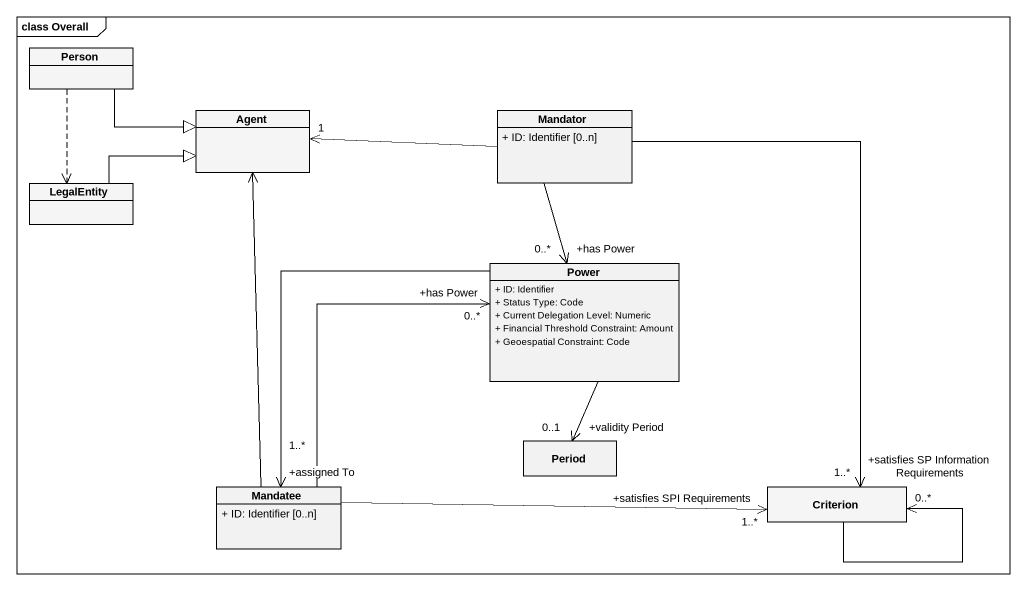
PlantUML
@startuml
mainframe class Overall
hide circle
hide empty members
skinparam classAttributeIconSize 0
class "Person" as Person_ #F5F5F5
class "Agent" as Agent_ #F5F5F5
class Mandator {
  + ID: Identifier [0..n]
}
class LegalEntity #F5F5F5
class Power {
  + ID: Identifier
  + Status Type: Code
  + Current Delegation Level: Numeric
  + Financial Threshold Constraint: Amount
  + Geoespatial Constraint: Code
}
class Period
class Mandatee {
  + ID: Identifier [0..n]
}
class Criterion #F5F5F5
Person_ -right-|> Agent_
Person_ ..> LegalEntity
Mandator -left-> "1" Agent_
Mandator --> "+has Power\n0..*" Power
Mandator --> "+satisfies SP Information Requirements\n1..*" Criterion
LegalEntity -right-|> Agent_
Power --> "+validity Period\n0..1" Period
Power --> "+assigned To\n1..*" Mandatee
Mandatee -up-> Agent_
Mandatee -up-> "+has Power\n0..*" Power
Mandatee -right-> "+satisfies SPI Requirements\n1..*" Criterion
Criterion --> "0..*" Criterion
@enduml
